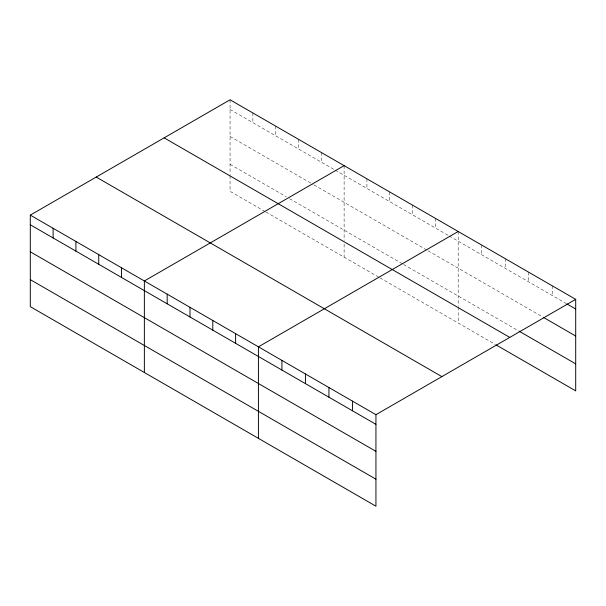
<?xml version="1.0" encoding="UTF-8"?>
<svg xmlns="http://www.w3.org/2000/svg" width="606" height="606" viewBox="0 0 606 606"><rect width="100%" height="100%" fill="white"/><g stroke="black" fill="none" stroke-linecap="round" stroke-linejoin="round"><path stroke-width="0.45" stroke-dasharray="3.03 2.27" d="M230.06 109.451L334.345 169.657M335.156 170.127L448.402 235.514M449.22 235.984L565.974 303.394M230.06 136.471L313.158 184.451M313.976 184.921L427.222 250.301M428.033 250.77L542.468 316.84M230.06 164.309L286.274 196.761M289.532 198.647L402.778 264.027M403.596 264.496L518.153 330.641M265.087 211.555L230.06 191.322L230.06 175.49M265.905 212.024L379.151 277.404M379.97 277.874L495.466 344.556M552.195 285.774L552.195 295.44M528.69 272.208L528.69 281.866M505.192 258.641L505.192 268.299M481.687 245.066L481.687 254.725M458.181 231.5L458.181 306.265M458.181 307.189L458.181 323.028M435.366 218.327L435.366 227.985M412.557 205.154L412.557 214.819M389.741 191.988L389.741 201.646M366.933 178.815L366.933 188.474M344.117 165.643L344.117 240.408M344.117 244.135L344.117 257.179M321.309 152.477L321.309 162.135M298.493 139.304L298.493 148.962M275.685 126.131L275.685 135.789M252.869 112.958L252.869 122.624M230.06 99.793L230.06 174.558"/><path stroke-width="0.91" d="M30.3 215.122L375.94 414.678L375.94 506.207L30.3 306.651L30.3 215.122L230.06 99.793L575.7 299.349L575.7 390.878L496.276 345.026M344.117 165.643L144.364 280.972L144.364 372.508M458.181 231.5L258.421 346.829L258.421 438.358M375.94 414.678L575.7 299.349M566.784 303.856L575.7 309.007M543.279 317.309L575.7 336.027M518.963 331.103L575.7 363.865M164.135 137.85L509.782 337.406M96.218 177.058L441.865 376.614M30.3 224.781L375.94 424.336M30.3 251.801L375.94 451.356M30.3 279.639L375.94 479.187M352.442 401.104L352.442 410.762M328.937 387.537L328.937 397.195M305.432 373.963L305.432 383.628M281.926 360.396L281.926 370.054M235.613 333.656L235.613 343.314M212.797 320.483L212.797 330.149M189.989 307.318L189.989 316.976M167.173 294.145L167.173 303.803M121.548 267.807L121.548 277.465M98.74 254.634L98.74 264.292M75.924 241.461L75.924 251.119M53.116 228.288L53.116 237.953"/></g></svg>
